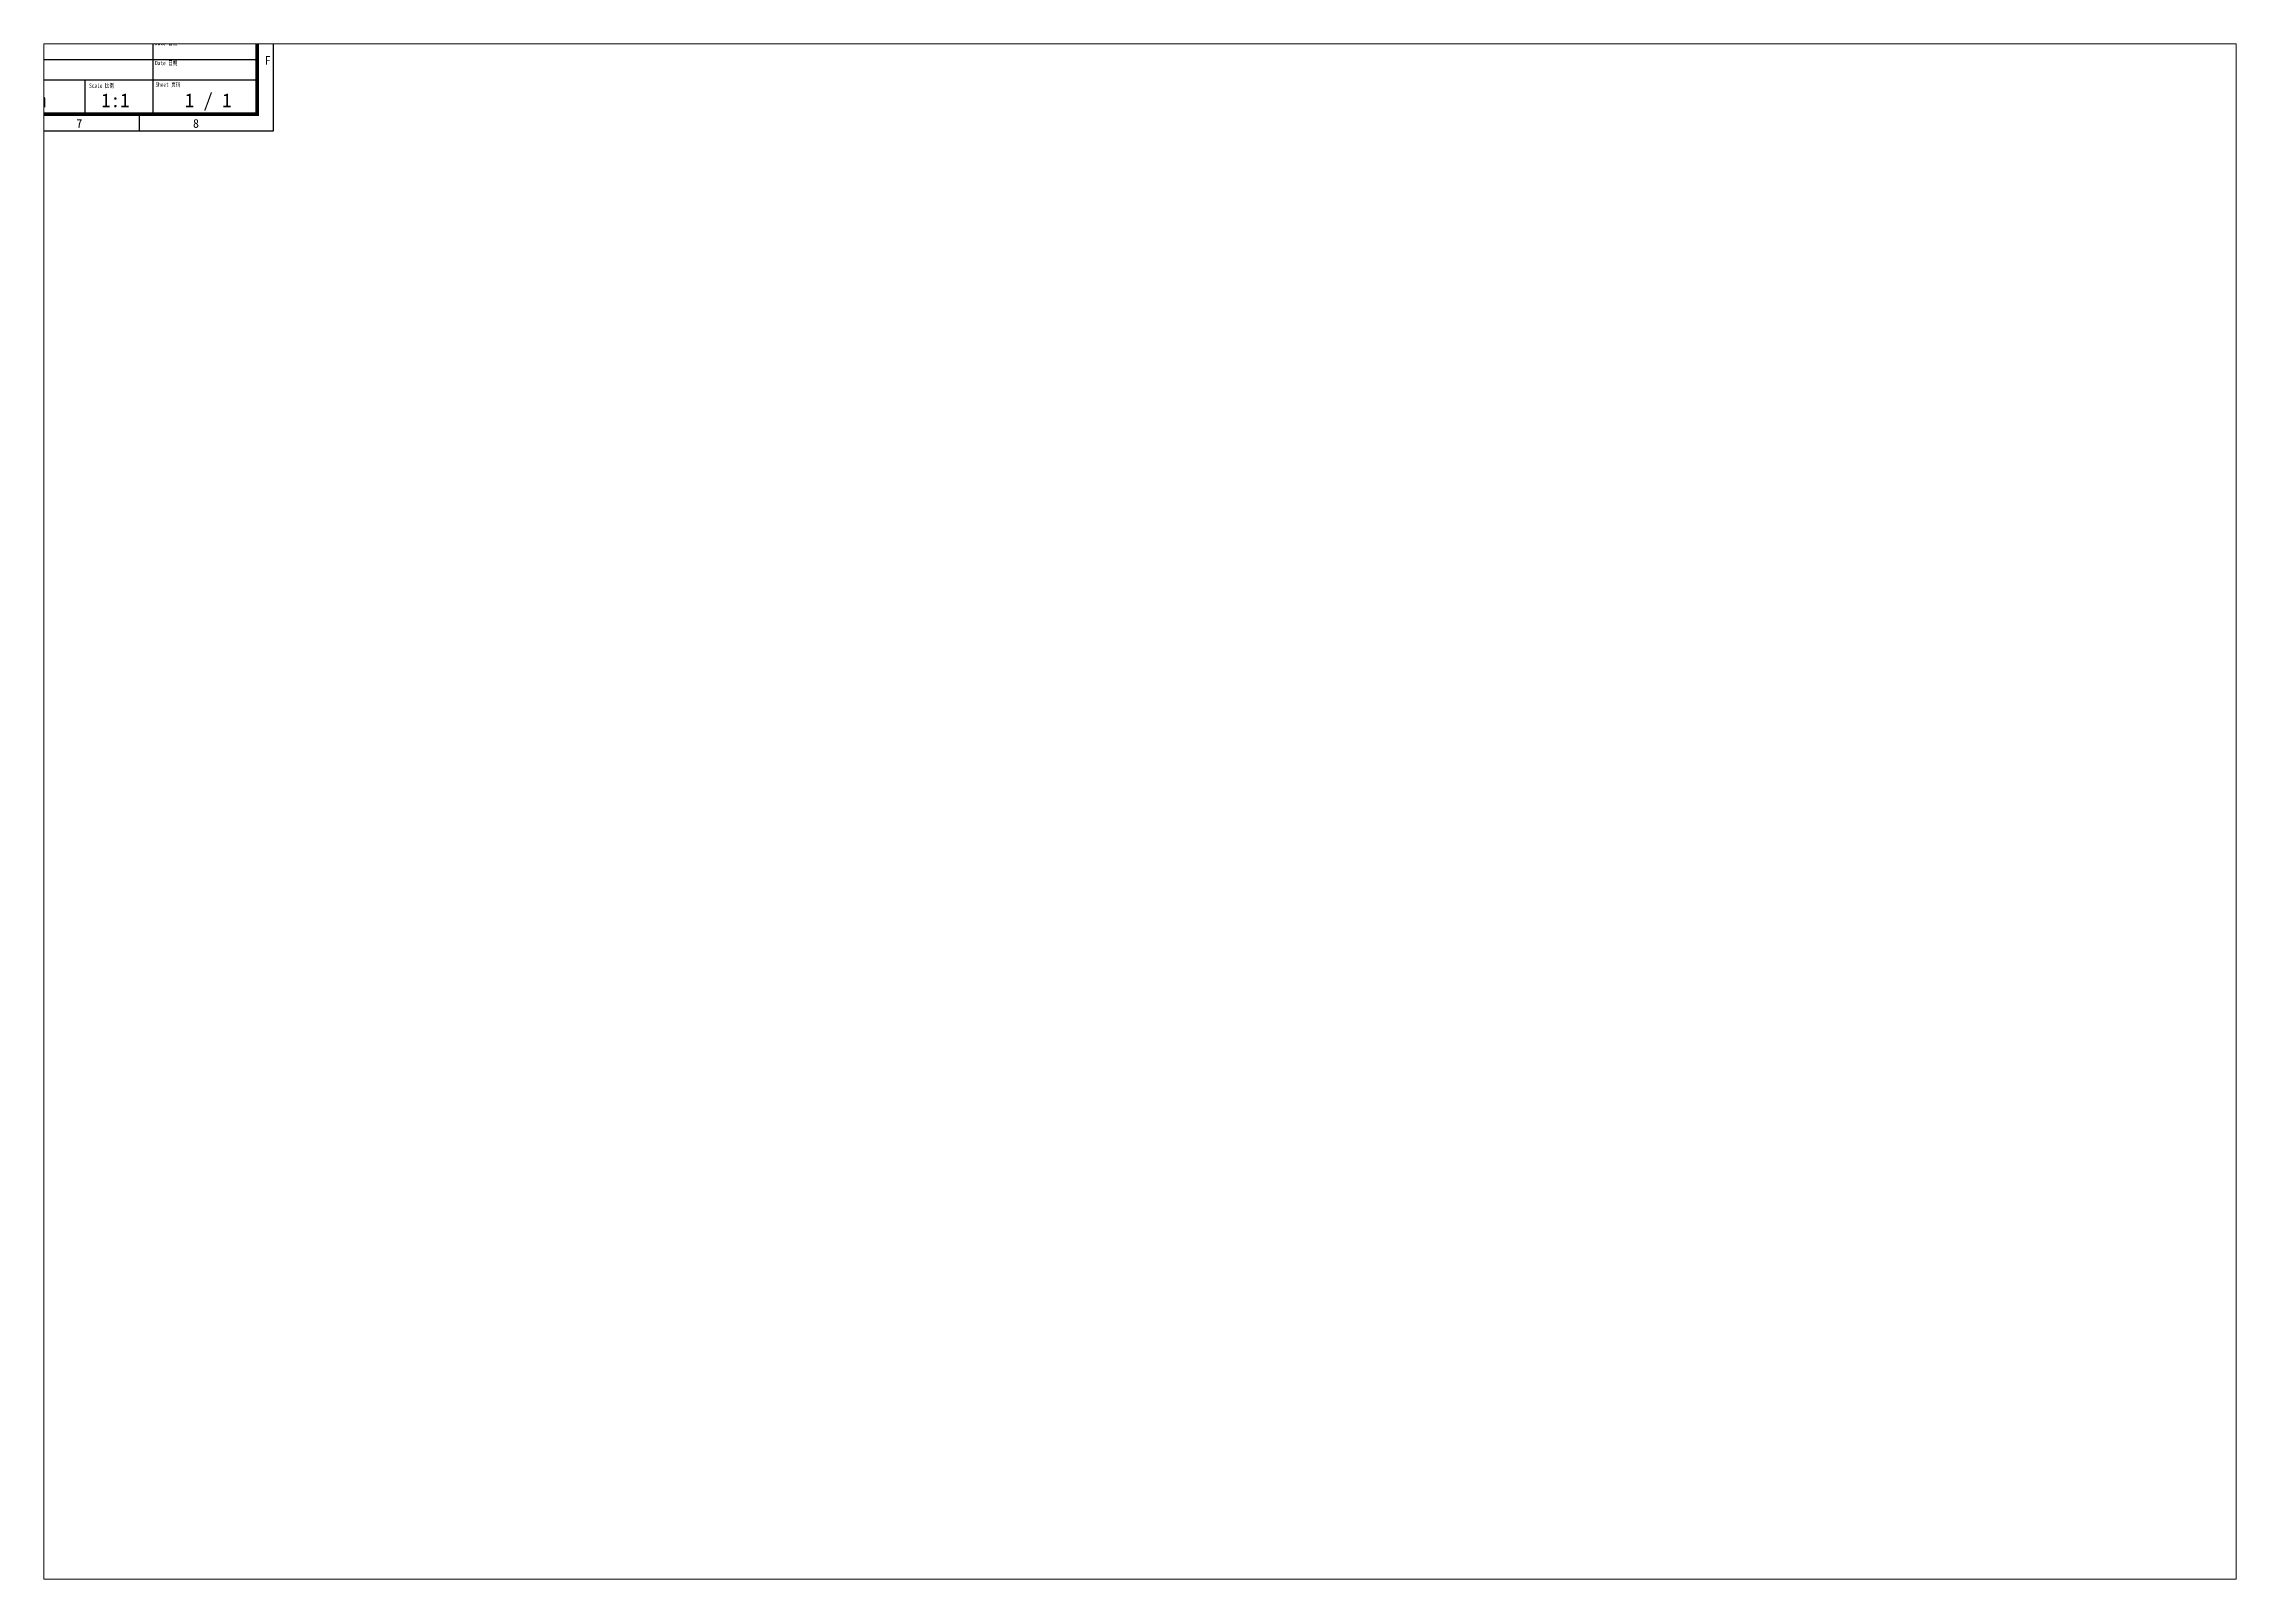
# Paper-space layout '布局1' of a CAD drawing. Extents: x 1.14 to 10.3, y 0.8 to 7.21.
# The model-space entities are those that its viewports show. They can reach past a viewport. Long polylines and large blocks are cut down to what shows.
import ezdxf

# ---------------------------------------------------------------- set-up
doc = ezdxf.new("R2010")
doc.units = 0
doc.header["$LTSCALE"] = 23.1
doc.header["$MEASUREMENT"] = 0
doc.layers.get('0').update_dxf_attribs({"linetype": 'CONTINUOUS'})
doc.layers.add('3_SOLID_GEOM', color=7, linetype='CONTINUOUS')
doc.layers.add('OUTLINE', color=7, linetype='CONTINUOUS')
doc.styles.get("Standard").update_dxf_attribs({"font": 'txt', "width": 0.8})
doc.styles.add('TEXTSTYLE_1', font='txt', dxfattribs={"width": 0.75})
doc.styles.add('宋体', font='txt', dxfattribs={"width": 0.75})

msp = doc.modelspace()

# ---------------------------------------------------------------- linework, layer by layer
at = {"color": 0, "linetype": 'Continuous'}
for p, q in [((486.801, 250.151), (486.801, 325.856)), ((378.627, 250.153), (486.801, 250.151))]:
    msp.add_line(p, q, dxfattribs=at)
at = {"linetype": 'Continuous'}
msp.add_line((471.815, 250.15), (471.815, 252.104), dxfattribs=at)
at = {"layer": 'OUTLINE'}
for p, q in [((473.363, 251.989), (473.363, 262.665)), ((457.175, 260.382), (484.981, 260.382)), ((457.175, 258.1), (484.981, 258.1)), ((437.941, 255.836), (484.981, 255.836)), ((465.747, 251.989), (465.747, 255.836))]:
    msp.add_line(p, q, dxfattribs=at)
at = {"layer": 'OUTLINE', "const_width": 0.4}
msp.add_lwpolyline([(380.453, 323.902), (380.453, 251.989), (484.981, 251.989), (484.981, 323.902), (380.453, 323.902)], dxfattribs=at)

# ---------------------------------------------------------------- texts
at = {"linetype": 'Continuous', "style": 'TEXTSTYLE_1'}
for s, p in [('F', (485.82, 257.522)), ('7', (464.769, 250.475)), ('8', (477.803, 250.475))]:
    msp.add_text(s, height=0.976, dxfattribs=at).set_placement(p)
at = {"layer": '3_SOLID_GEOM', "char_height": 0.48083, "attachment_point": 1, "style": '宋体'}
for s, insert, width in [('{\\C256;Date \\fSimSun|b0|i0|c134|p2;日期}', (473.556, 260.187), 2.93669), ('{\\C256;Approval \\fSimSun|b0|i0|c134|p2;承认}', (457.413, 257.789), 4.2704), ('{\\C256;Date \\fSimSun|b0|i0|c134|p2;日期}', (473.575, 257.957), 2.93669), ('{\\C256;Scale \\fSimSun|b0|i0|c134|p2;比例}', (466.197, 255.422), 3.1155), ('{\\C256;Sheet \\fSimSun|b0|i0|c134|p2;页码}', (473.614, 255.543), 3.32165)]:
    msp.add_mtext(s, dxfattribs=dict(at, insert=insert, width=width))
at = {"layer": 'OUTLINE'}
for s, p in [('mm', (459.285, 252.776)), ('1:1', (467.563, 252.776)), ('1 / 1', (476.88, 252.776))]:
    msp.add_text(s, height=1.5387, dxfattribs=at).set_placement(p)

psp = doc.layouts.new('布局1')

# ---------------------------------------------------------------- viewports
at = {"layer": '3_SOLID_GEOM', "color": 2}
psp.add_viewport(center=(5.7217, 4.0083), size=(9.1547, 6.413333), view_center_point=(583.5858, 174.0795), view_height=171.554052, dxfattribs=at)

doc.saveas('drawing.dxf')
